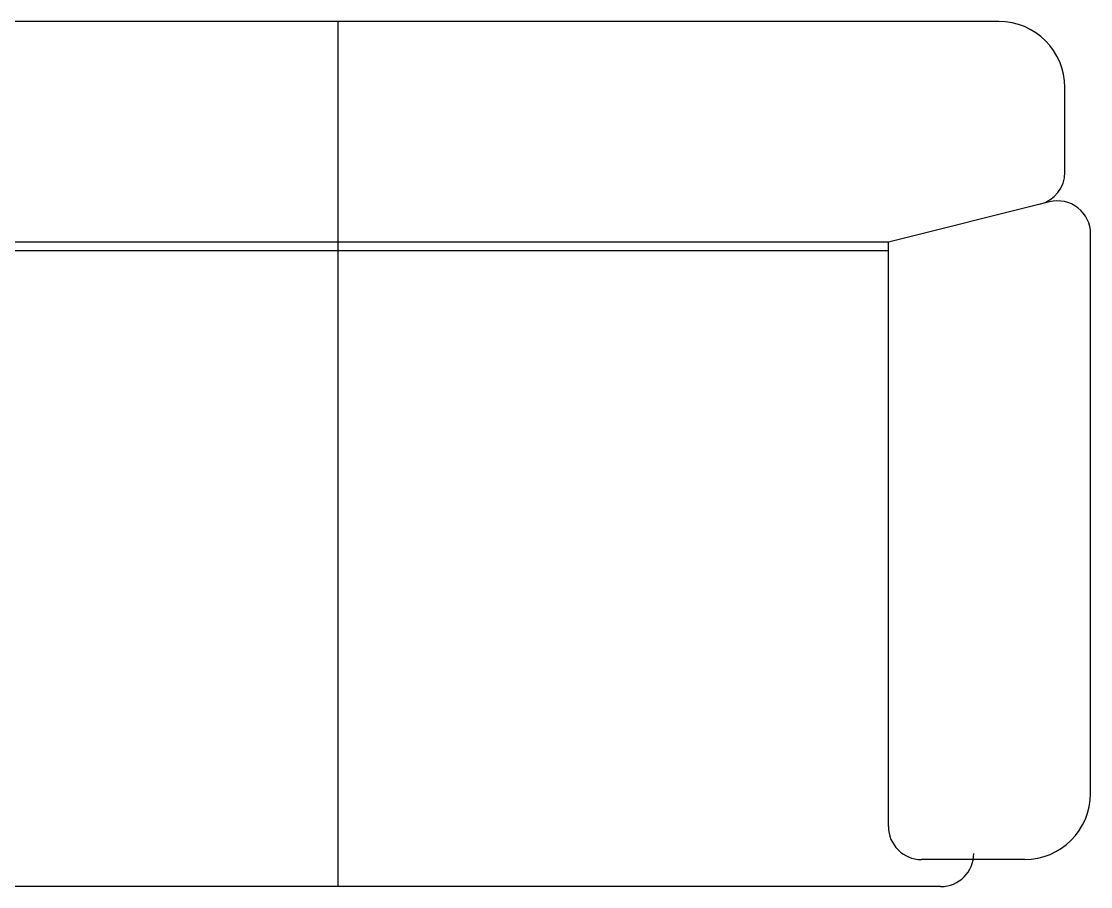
# Model space of a CAD drawing. Header units: millimetres. Extents: x -30782 to 40110, y 35885 to 73818.
# Drawn here: x -14464 to -13495, y 64929 to 65712 of the extents above; entities that cross this region are included whole.
import ezdxf

# ---------------------------------------------------------------- set-up
doc = ezdxf.new("R2010")
doc.units = ezdxf.units.MM

# ---------------------------------------------------------------- blocks, each defined once
blk = doc.blocks.new('A$C1ED21673')
for p, q in [((2896.09, 1588.12, -1028.57), (1811.83, 1588.12, -1028.57)), ((2297.36, 804.22, -1028.57), (2297.36, 1588.12, -1028.57)), ((2956.09, 1451.54, -1028.57), (2956.09, 1528.12, -1028.57)), ((2942.09, 1424.62, -1028.57), (2796.09, 1388.12, -1028.57)), ((2979.37, 888.7, -1028.57), (2979.37, 1395.51, -1028.57)), ((2796.09, 1388.12, -1028.57), (1811.83, 1388.12, -1028.57)), ((2796.09, 858.7, -1028.57), (2796.09, 1388.12, -1028.57)), ((2796.09, 1380.09, -1028.57), (1811.83, 1380.09, -1028.57)), ((2919.37, 828.7, -1028.57), (2826.09, 828.7, -1028.57)), ((2843.47, 804.22, -1028.57), (1811.83, 804.22, -1028.57))]:
    blk.add_line(p, q)
for centre, radius, start, end in [((2896.09, 1528.12, -1028.57), 60, 0, 90), ((2926.09, 1451.54, -1028.57), 30, 284.03624, 0), ((2949.37, 1395.51, -1028.57), 30, 0, 104.03624), ((2919.37, 888.7, -1028.57), 60, 270, 0), ((2826.09, 858.7, -1028.57), 30, 180, 270), ((2843.47, 834.22, -1028.57), 30, 270, 0)]:
    blk.add_arc(centre, radius, start, end)

msp = doc.modelspace()

# ---------------------------------------------------------------- block references
msp.add_blockref('A$C1ED21673', (-16473.93, 64124.28))

doc.saveas('drawing.dxf')
